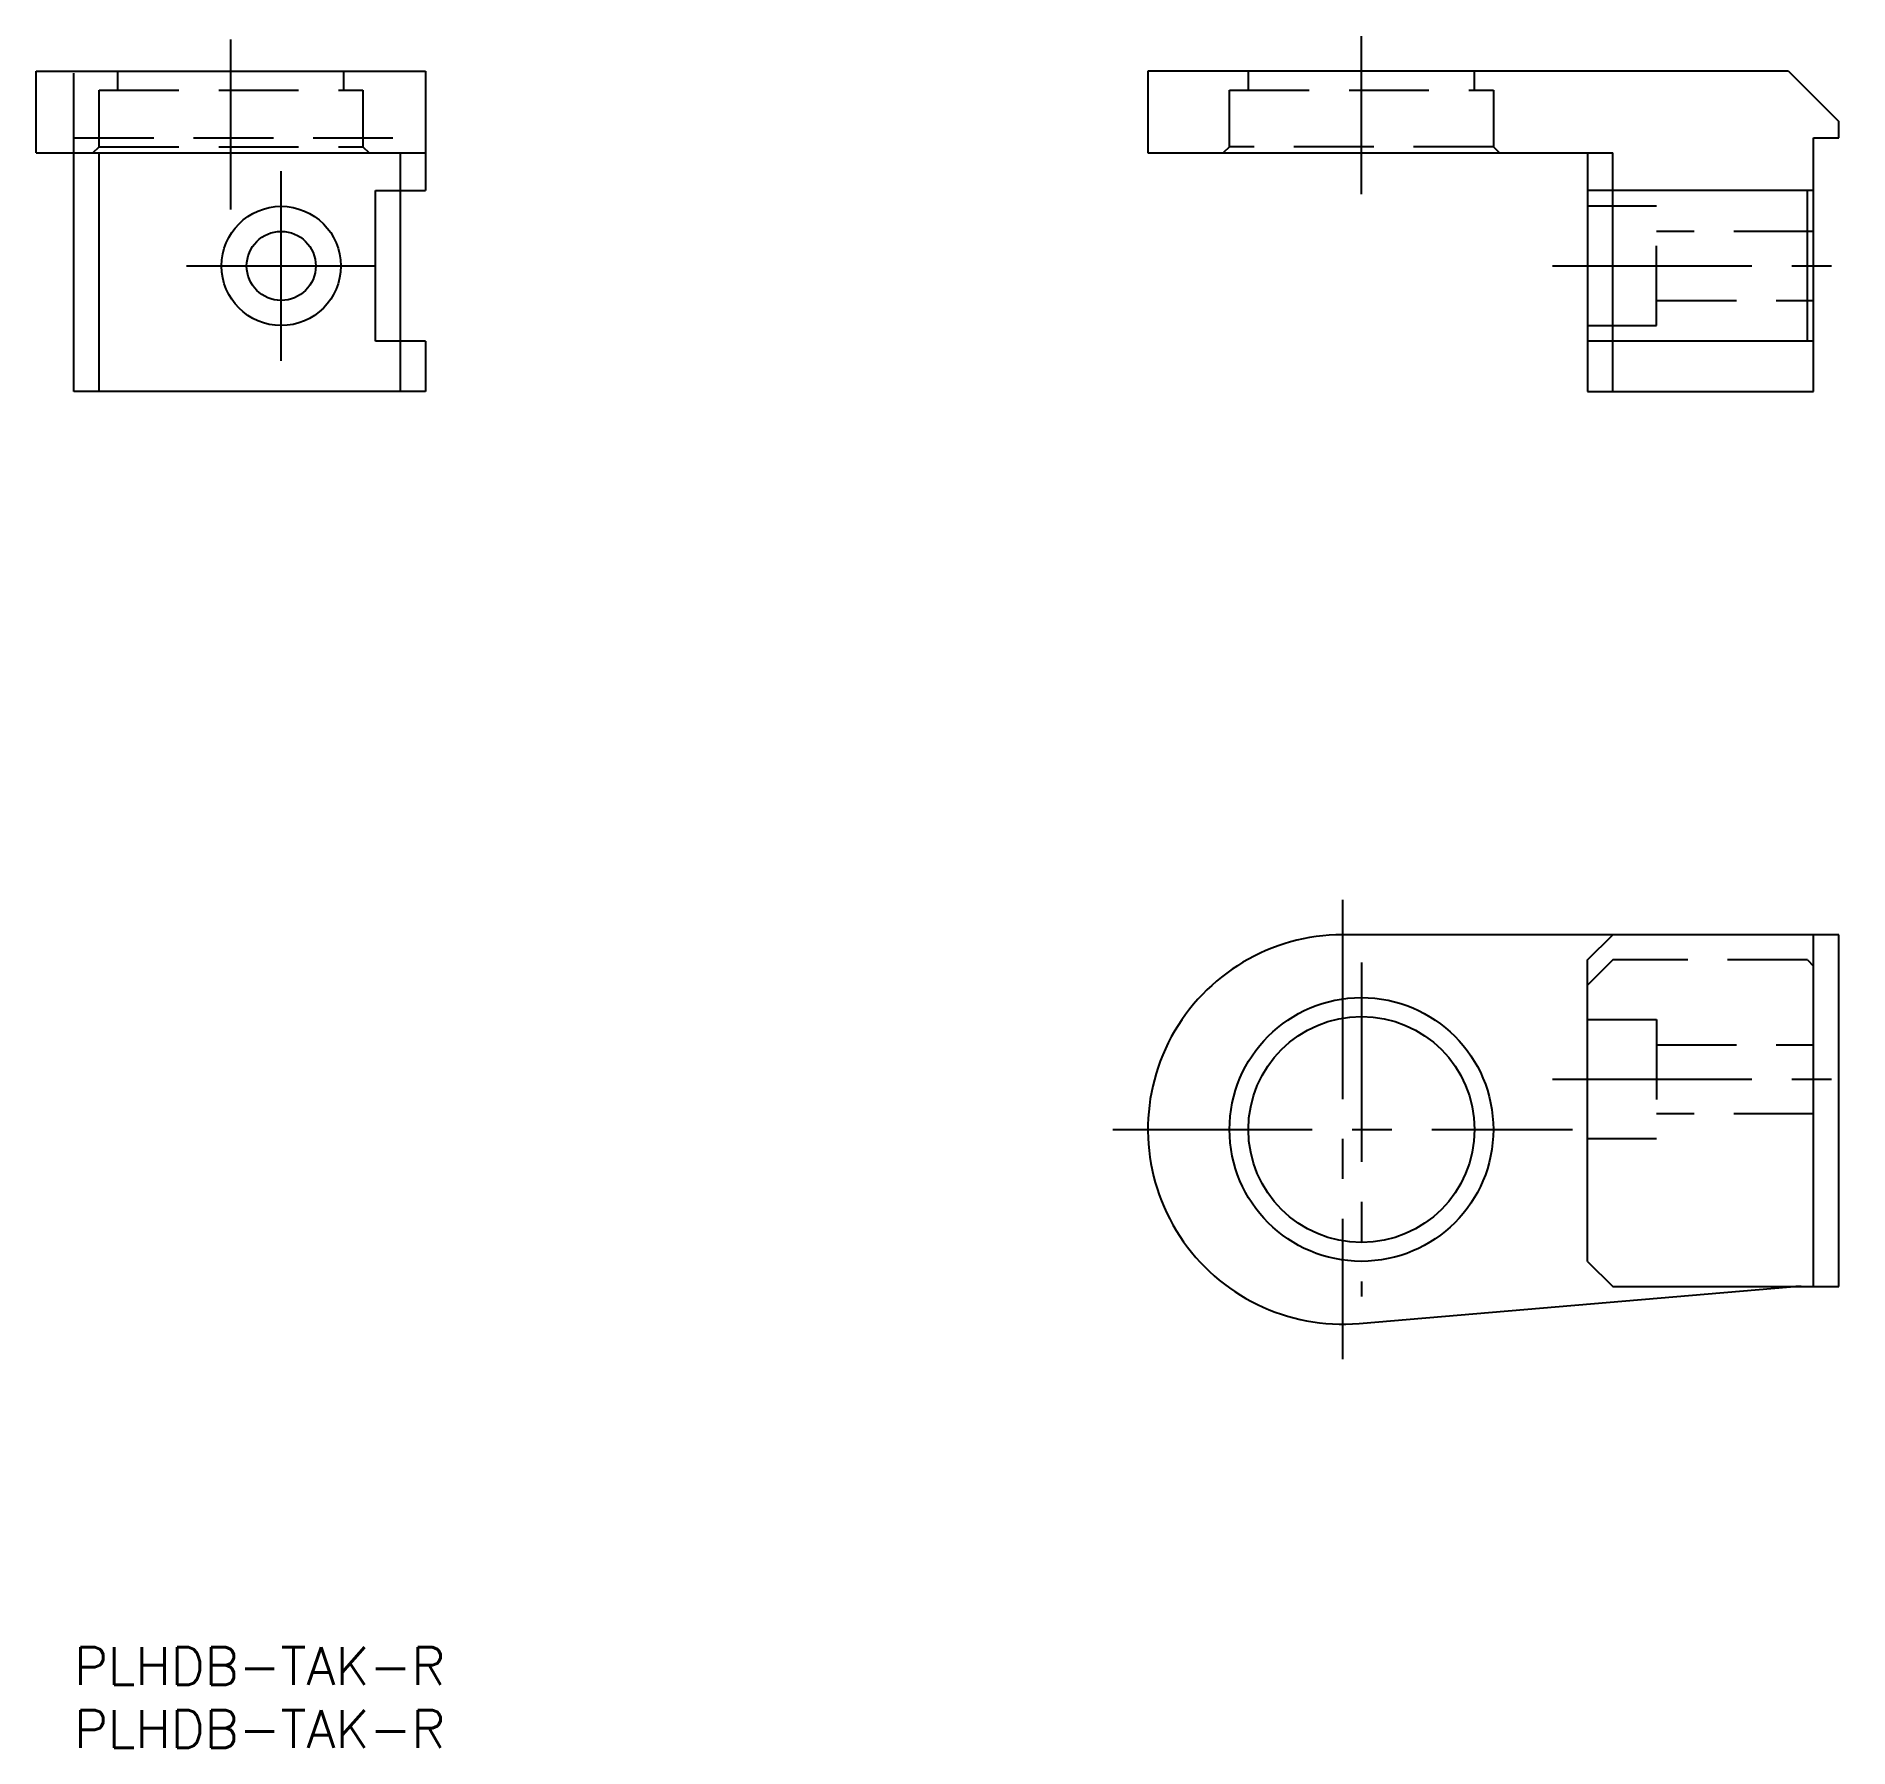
# Model space of a CAD drawing. Extents: x -3 to 141, y -9 to 127.
import ezdxf

# ---------------------------------------------------------------- set-up
doc = ezdxf.new("R2010")
doc.units = 0
doc.header["$LTSCALE"] = 0.5
doc.linetypes.add('CENTER', pattern=[50.8, 31.75, -6.35, 6.35, -6.35])
doc.linetypes.add('DASHED', pattern=[19.05, 12.7, -6.35])
doc.layers.get('0').update_dxf_attribs({"linetype": 'CONTINUOUS'})
doc.layers.add('CENTER', color=1, linetype='CENTER')
doc.styles.get("Standard").update_dxf_attribs({"font": 'txt.shx', "height": 3, "bigfont": 'bigfont.shx'})

# ---------------------------------------------------------------- blocks, each defined once
blk = doc.blocks.new('*U33')
at = {"color": 7, "linetype": 'CONTINUOUS'}
for p in [(0, -4), (0, -9)]:
    blk.add_text('PLHDB-TAK-R', height=3, dxfattribs=at).set_placement(p)

msp = doc.modelspace()

# ---------------------------------------------------------------- linework, layer by layer
at = {"color": 7, "linetype": 'CONTINUOUS'}
for p, q in [((-3, 124.5), (28, 124.5)), ((-3, 118), (-3, 124.5)), ((28, 124.5), (28, 115)), ((136.5, 124.5), (85.5, 124.5)), ((85.5, 124.5), (85.5, 118)), ((136.5, 124.5), (140.5, 120.5)), ((140.5, 119.2), (140.5, 120.5)), ((138.5, 99), (138.5, 119.2)), ((138.5, 119.2), (140.5, 119.2)), ((-3, 118), (28, 118)), ((0, 99), (0, 118)), ((2, 99), (2, 118)), ((26, 99), (26, 118)), ((85.5, 118), (122.5, 118)), ((120.5, 118), (120.5, 99)), ((122.5, 99), (122.5, 118)), ((24, 103), (24, 115)), ((24, 115), (28, 115)), ((138.5, 115), (120.5, 115)), ((138, 103), (138, 115)), ((28, 103), (24, 103)), ((28, 103), (28, 99)), ((138.5, 103), (120.5, 103)), ((28, 99), (0, 99)), ((120.5, 99), (138.5, 99)), ((140.5, 55.735304), (101, 55.735304)), ((120.5, 53.735304), (122.5, 55.735304)), ((138.5, 27.735304), (138.5, 55.735304)), ((140.5, 27.735304), (140.5, 55.735304)), ((120.5, 29.735304), (120.5, 53.735304)), ((120.5, 29.735304), (122.5, 27.735304)), ((102.31159, 24.790896), (136.656092, 27.699632)), ((122.5, 27.735304), (140.5, 27.735304))]:
    msp.add_line(p, q, dxfattribs=at)
at = {"color": 3, "linetype": 'DASHED'}
for p, q in [((0, 118), (0, 124.5)), ((3.5, 123), (3.5, 124.5)), ((21.5, 123), (21.5, 124.5)), ((93.5, 123), (93.5, 124.5)), ((111.5, 123), (111.5, 124.5)), ((2, 118.5), (2, 123)), ((2, 123), (23, 123)), ((23, 123), (23, 118.5)), ((92, 118.5), (92, 123)), ((92, 123), (113, 123)), ((113, 123), (113, 118.5)), ((0, 119.2), (28, 119.2)), ((1.5, 118), (2, 118.5)), ((2, 118.5), (23, 118.5)), ((23, 118.5), (23.5, 118)), ((92, 118.5), (91.5, 118)), ((113, 118.5), (92, 118.5)), ((113, 118.5), (113.5, 118)), ((126, 113.75), (120.5, 113.75)), ((126, 104.25), (126, 113.75)), ((138.5, 111.75), (126, 111.75)), ((126, 106.25), (138.5, 106.25)), ((120.5, 104.25), (126, 104.25)), ((122.5, 53.735304), (120.5, 51.735304)), ((138, 53.735304), (122.5, 53.735304)), ((138, 53.735304), (138.5, 53.235304)), ((120.5, 48.985304), (126, 48.985304)), ((126, 48.985304), (126, 39.485304)), ((126, 46.985304), (138.5, 46.985304)), ((138.5, 41.485304), (126, 41.485304)), ((126, 39.485304), (120.5, 39.485304))]:
    msp.add_line(p, q, dxfattribs=at)
at = {"color": 7, "linetype": 'CONTINUOUS'}
for centre, radius in [((16.5, 109), 4.75), ((16.5, 109), 2.75), ((102.5, 40.235304), 10.5), ((102.5, 40.235304), 9)]:
    msp.add_circle(centre, radius, dxfattribs=at)
for centre, radius, end in [((101, 40.235304), 15.5, 274.85409873), ((137.5, 17.735304), 10, 94.840993)]:
    msp.add_arc(centre, radius, 90, end, dxfattribs=at)
at = {"layer": 'CENTER', "color": 1, "linetype": 'CENTER'}
for p, q in [((12.5, 113.5), (12.5, 127.044)), ((102.5, 114.706), (102.5, 127.294)), ((16.5, 101.456), (16.5, 116.544)), ((8.956, 109), (24.044, 109)), ((117.706, 109), (141.294, 109)), ((101, 58.529304), (101, 21.941304)), ((102.5, 53.529304), (102.5, 26.941304)), ((117.706, 44.235304), (141.294, 44.235304)), ((82.706, 40.235304), (119.294, 40.235304))]:
    msp.add_line(p, q, dxfattribs=at)

# ---------------------------------------------------------------- block references
at = {"color": 7, "linetype": 'CONTINUOUS'}
msp.add_blockref('*U33', (0, 0), dxfattribs=at)

doc.saveas('drawing.dxf')
